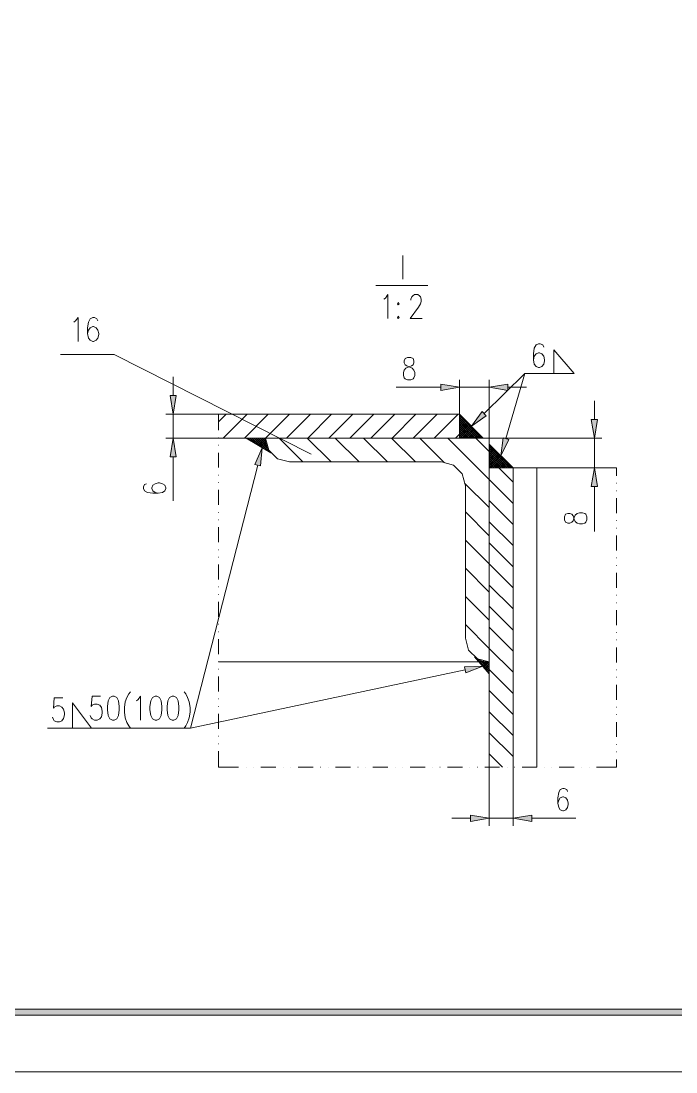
# Model space of a CAD drawing. Header units: millimetres. Extents: x 0 to 829, y 0 to 586.
# Drawn here: x 207 to 315.2, y 0 to 173.6 of the extents above; entities that cross this region are included whole.
import ezdxf

# ---------------------------------------------------------------- set-up
doc = ezdxf.new("R2010")
doc.units = ezdxf.units.MM

msp = doc.modelspace()

# ---------------------------------------------------------------- hatches: boundary and pattern name
h = msp.add_hatch(color=0)
h.dxf.hatch_style = 2
h.paths.add_polyline_path([(276.327306, 113.587389), (279.407056, 113.075861), (276.327306, 112.560806)])
h = msp.add_hatch(color=0)
h.dxf.hatch_style = 2
h.paths.add_polyline_path([(287.418639, 113.587389), (284.338889, 113.075861), (287.418639, 112.560806)])
h = msp.add_hatch(color=0)
h.dxf.hatch_style = 2
h.paths.add_polyline_path([(231.598611, 111.714139), (232.113667, 108.634389), (232.628722, 111.714139)])
h = msp.add_hatch(color=0)
h.dxf.hatch_style = 2
h.paths.add_polyline_path([(283.841472, 108.376861), (283.150028, 109.078889), (281.393194, 106.64825)])
h = msp.add_hatch(color=0)
h.dxf.hatch_style = 2
h.paths.add_polyline_path([(301.191083, 107.770083), (301.702611, 104.690333), (302.217667, 107.770083)])
h = msp.add_hatch(color=0)
h.dxf.hatch_style = 2
h.paths.add_polyline_path([(231.598611, 101.610583), (232.113667, 104.690333), (232.628722, 101.610583)])
h = msp.add_hatch(color=0)
h.dxf.hatch_style = 2
h.paths.add_polyline_path([(287.570333, 104.471611), (286.621361, 104.746778), (286.275639, 101.769333)])
h = msp.add_hatch(color=0)
h.dxf.hatch_style = 2
h.paths.add_polyline_path([(245.603889, 100.347639), (246.556389, 100.104222), (246.813917, 103.088722)])
h = msp.add_hatch(color=0)
h.dxf.hatch_style = 2
h.paths.add_polyline_path([(301.191083, 96.67875), (301.702611, 99.762028), (302.217667, 96.67875)])
h = msp.add_hatch(color=0)
h.dxf.hatch_style = 2
h.paths.add_polyline_path([(280.250194, 66.890194), (280.454806, 65.927111), (283.248806, 67.020722)])
h = msp.add_hatch(color=0)
h.dxf.hatch_style = 2
h.paths.add_polyline_path([(281.255611, 42.421528), (284.338889, 41.906472), (281.255611, 41.394944)])
h = msp.add_hatch(color=0)
h.dxf.hatch_style = 2
h.paths.add_polyline_path([(291.362694, 42.421528), (288.282944, 41.906472), (291.362694, 41.394944)])
h = msp.add_hatch(color=0)
h.dxf.hatch_style = 2
h.paths.add_polyline_path([(24.154694, 9.36625), (25.142472, 10.3505), (818.80075, 10.3505), (819.788528, 9.36625)])

# ---------------------------------------------------------------- linework, layer by layer
at = {"color": 0, "lineweight": 0}
for points in [[(0, 0), (0, 585.632278), (829.154778, 585.632278), (829.154778, 0)], [(269.289389, 127.070556), (269.148278, 126.883583), (269.289389, 126.696611), (269.4305, 126.883583)], [(269.289389, 124.816306), (269.148278, 124.629333), (269.289389, 124.442361), (269.4305, 124.629333)], [(270.823972, 118.004167), (270.428861, 117.827778), (270.298333, 117.475), (270.298333, 117.122222), (270.428861, 116.772972), (270.693444, 116.596583), (271.222611, 116.420194), (271.617722, 116.243806), (271.882306, 115.891028), (272.012833, 115.53825), (272.012833, 115.012611), (271.882306, 114.659833), (271.74825, 114.483444), (271.353139, 114.307056), (270.823972, 114.307056), (270.428861, 114.483444), (270.298333, 114.659833), (270.164278, 115.012611), (270.164278, 115.53825), (270.298333, 115.891028), (270.562917, 116.243806), (270.958028, 116.420194), (271.487194, 116.596583), (271.74825, 116.772972), (271.882306, 117.122222), (271.882306, 117.475), (271.74825, 117.827778), (271.353139, 118.004167)], [(276.327306, 113.587389), (279.407056, 113.075861), (276.327306, 112.560806)], [(287.418639, 113.587389), (284.338889, 113.075861), (287.418639, 112.560806)], [(231.598611, 111.714139), (232.113667, 108.634389), (232.628722, 111.714139)], [(283.841472, 108.376861), (283.150028, 109.078889), (281.393194, 106.64825)], [(301.191083, 107.770083), (301.702611, 104.690333), (302.217667, 107.770083)], [(231.598611, 101.610583), (232.113667, 104.690333), (232.628722, 101.610583)], [(287.570333, 104.471611), (286.621361, 104.746778), (286.275639, 101.769333)], [(245.603889, 100.347639), (246.556389, 100.104222), (246.813917, 103.088722)], [(301.191083, 96.67875), (301.702611, 99.762028), (302.217667, 96.67875)], [(296.774306, 91.178944), (296.950694, 90.780306), (297.303472, 90.649778), (297.65625, 90.649778), (298.0055, 90.780306), (298.181889, 91.044889), (298.358278, 91.574056), (298.534667, 91.969167), (298.887444, 92.23375), (299.240222, 92.367806), (299.765861, 92.367806), (300.118639, 92.23375), (300.295028, 92.103222), (300.471417, 91.704583), (300.471417, 91.178944), (300.295028, 90.780306), (300.118639, 90.649778), (299.765861, 90.51925), (299.240222, 90.51925), (298.887444, 90.649778), (298.534667, 90.914361), (298.358278, 91.309472), (298.181889, 91.838639), (298.0055, 92.103222), (297.65625, 92.23375), (297.303472, 92.23375), (296.950694, 92.103222), (296.774306, 91.704583)], [(280.250194, 66.890194), (280.454806, 65.927111), (283.248806, 67.020722)], [(222.080667, 62.057139), (221.660861, 61.870167), (221.378639, 61.305722), (221.237528, 60.367333), (221.237528, 59.802889), (221.378639, 58.8645), (221.660861, 58.300056), (222.080667, 58.113083), (222.362889, 58.113083), (222.786222, 58.300056), (223.068444, 58.8645), (223.209556, 59.802889), (223.209556, 60.367333), (223.068444, 61.305722), (222.786222, 61.870167), (222.362889, 62.057139)], [(229.125639, 62.057139), (228.702306, 61.870167), (228.420083, 61.305722), (228.278972, 60.367333), (228.278972, 59.802889), (228.420083, 58.8645), (228.702306, 58.300056), (229.125639, 58.113083), (229.404333, 58.113083), (229.827667, 58.300056), (230.109889, 58.8645), (230.251, 59.802889), (230.251, 60.367333), (230.109889, 61.305722), (229.827667, 61.870167), (229.404333, 62.057139)], [(231.940806, 62.057139), (231.517472, 61.870167), (231.23525, 61.305722), (231.097667, 60.367333), (231.097667, 59.802889), (231.23525, 58.8645), (231.517472, 58.300056), (231.940806, 58.113083), (232.223028, 58.113083), (232.646361, 58.300056), (232.928583, 58.8645), (233.066167, 59.802889), (233.066167, 60.367333), (232.928583, 61.305722), (232.646361, 61.870167), (232.223028, 62.057139)], [(281.255611, 42.421528), (284.338889, 41.906472), (281.255611, 41.394944)], [(291.362694, 42.421528), (288.282944, 41.906472), (291.362694, 41.394944)], [(24.154694, 9.36625), (25.142472, 10.3505), (818.80075, 10.3505), (819.788528, 9.36625)]]:
    msp.add_lwpolyline(points, close=True, dxfattribs=at)
for points in [[(270.061972, 130.922889), (270.061972, 134.866944)], [(265.595806, 129.882194), (274.207111, 129.882194)], [(266.894028, 127.635), (267.17625, 127.821972), (267.599583, 128.386417), (267.599583, 124.442361)], [(271.402528, 127.448028), (271.402528, 127.635), (271.543639, 128.008944), (271.68475, 128.195917), (271.963444, 128.386417), (272.527889, 128.386417), (272.810111, 128.195917), (272.951222, 128.008944), (273.092333, 127.635), (273.092333, 127.257528), (272.951222, 126.883583), (272.669, 126.319139), (271.261417, 124.442361), (273.233444, 124.442361)], [(215.716556, 123.846167), (215.998778, 124.036667), (216.418583, 124.597583), (216.418583, 120.653528)], [(219.660611, 124.036667), (219.5195, 124.410611), (219.096167, 124.597583), (218.813944, 124.597583), (218.390611, 124.410611), (218.108389, 123.846167), (217.970806, 122.907778), (217.970806, 121.969389), (218.108389, 121.217972), (218.390611, 120.844028), (218.813944, 120.653528), (218.955056, 120.653528), (219.378389, 120.844028), (219.660611, 121.217972), (219.801722, 121.782417), (219.801722, 121.969389), (219.660611, 122.533833), (219.378389, 122.907778), (218.955056, 123.09475), (218.813944, 123.09475), (218.390611, 122.907778), (218.108389, 122.533833), (217.970806, 121.969389)], [(293.327667, 119.708083), (293.186556, 120.082028), (292.763222, 120.272528), (292.481, 120.272528), (292.061194, 120.082028), (291.778972, 119.521111), (291.637861, 118.582722), (291.637861, 117.640806), (291.778972, 116.889389), (292.061194, 116.515444), (292.481, 116.328472), (292.622111, 116.328472), (293.045444, 116.515444), (293.327667, 116.889389), (293.468778, 117.453833), (293.468778, 117.640806), (293.327667, 118.20525), (293.045444, 118.582722), (292.622111, 118.769694), (292.481, 118.769694), (292.061194, 118.582722), (291.778972, 118.20525), (291.637861, 117.640806)], [(222.384056, 118.52275), (213.476417, 118.52275)], [(254.934861, 102.019806), (222.384056, 118.52275)], [(295.017472, 119.253), (298.372389, 115.375972)], [(295.017472, 115.375972), (295.017472, 119.253)], [(232.113667, 111.714139), (232.113667, 114.797417)], [(283.49575, 108.729639), (290.212639, 115.375972)], [(287.097611, 104.609194), (290.212639, 115.375972)], [(290.212639, 115.375972), (298.372389, 115.375972)], [(276.327306, 113.075861), (268.933083, 113.075861)], [(279.407056, 108.634389), (279.407056, 114.307056)], [(284.338889, 113.075861), (279.407056, 113.075861)], [(284.338889, 104.690333), (284.338889, 114.307056)], [(287.418639, 113.075861), (290.498389, 113.075861)], [(301.702611, 107.770083), (301.702611, 110.853361)], [(239.613722, 108.634389), (230.882472, 108.634389)], [(232.113667, 108.634389), (232.113667, 104.690333)], [(239.613722, 105.977972), (239.613722, 108.634389)], [(239.613722, 107.392611), (240.8555, 108.634389)], [(239.613722, 108.634389), (279.407056, 108.634389)], [(240.396889, 104.690333), (244.340944, 108.634389)], [(243.882333, 104.690333), (247.826389, 108.634389)], [(247.367778, 104.690333), (251.311833, 108.634389)], [(250.853222, 104.690333), (254.797278, 108.634389)], [(254.338667, 104.690333), (258.282722, 108.634389)], [(257.824111, 104.690333), (261.768167, 108.634389)], [(261.309556, 104.690333), (265.253611, 108.634389)], [(264.795, 104.690333), (268.739056, 108.634389)], [(268.283972, 104.690333), (272.2245, 108.634389)], [(271.769417, 104.690333), (275.713472, 108.634389)], [(275.254861, 104.690333), (279.198917, 108.634389)], [(283.351111, 104.690333), (279.407056, 108.634389)], [(279.407056, 108.634389), (279.407056, 104.690333)], [(279.477611, 108.563833), (279.407056, 108.496806)], [(279.650472, 108.390972), (279.407056, 108.147556)], [(283.072417, 104.690333), (279.407056, 108.355694)], [(279.826861, 108.214583), (279.407056, 107.798306)], [(279.999722, 108.041722), (279.407056, 107.449056)], [(282.723167, 104.690333), (279.407056, 108.006444)], [(280.172583, 107.868861), (279.407056, 107.103333)], [(280.348972, 107.692472), (279.407056, 106.754083)], [(282.373917, 104.690333), (279.407056, 107.657194)], [(280.521833, 107.519611), (279.407056, 106.404833)], [(280.698222, 107.343222), (279.407056, 106.055583)], [(282.028194, 104.690333), (279.407056, 107.307944)], [(280.871083, 107.170361), (279.407056, 105.706333)], [(281.043944, 106.9975), (279.407056, 105.357083)], [(281.678944, 104.690333), (279.407056, 106.958694)], [(281.220333, 106.821111), (279.407056, 105.011361)], [(281.329694, 104.690333), (279.407056, 106.612972)], [(280.980444, 104.690333), (279.407056, 106.263722)], [(280.631194, 104.690333), (279.407056, 105.914472)], [(281.393194, 106.64825), (279.435278, 104.690333)], [(281.569583, 106.471861), (279.784528, 104.690333)], [(281.742444, 106.299), (280.133778, 104.690333)], [(281.918833, 106.126139), (280.483028, 104.690333)], [(282.091694, 105.94975), (280.832278, 104.690333)], [(239.613722, 104.690333), (230.882472, 104.690333)], [(239.613722, 104.74325), (239.631361, 104.74325)], [(239.613722, 104.690333), (284.338889, 104.690333)], [(244.178667, 104.690333), (248.225028, 102.235)], [(244.231583, 104.690333), (244.210417, 104.669167)], [(244.693722, 104.379889), (244.37975, 104.690333)], [(244.580833, 104.690333), (244.429139, 104.538639)], [(244.926556, 104.690333), (244.644333, 104.408111)], [(245.579194, 103.840139), (244.729, 104.690333)], [(245.275806, 104.690333), (244.863056, 104.274056)], [(246.468194, 103.300389), (245.07825, 104.690333)], [(245.625056, 104.690333), (245.07825, 104.143528)], [(245.974306, 104.690333), (245.296972, 104.013)], [(247.353667, 102.760639), (245.4275, 104.690333)], [(246.323556, 104.690333), (245.512167, 103.878944)], [(246.669278, 104.690333), (245.730889, 103.748417)], [(248.214444, 102.249111), (245.77675, 104.690333)], [(247.018528, 104.690333), (245.946083, 103.617889)], [(247.787583, 103.02875), (246.122472, 104.690333)], [(247.367778, 104.686806), (246.164806, 103.483833)], [(247.417167, 104.390472), (246.38, 103.353306)], [(247.547694, 103.614361), (246.471722, 104.690333)], [(247.477139, 104.034167), (246.820972, 104.690333)], [(247.406583, 104.453972), (247.170222, 104.690333)], [(247.36425, 104.690333), (247.893417, 102.718306), (249.336278, 101.275444), (251.308306, 100.746278)], [(253.551972, 100.746278), (249.607917, 104.690333)], [(258.201583, 100.746278), (254.257528, 104.690333)], [(262.847667, 100.746278), (258.903611, 104.690333)], [(267.497278, 100.746278), (263.553222, 104.690333)], [(272.143361, 100.746278), (268.199306, 104.690333)], [(276.916444, 100.622806), (272.848917, 104.690333)], [(284.338889, 97.846444), (277.495, 104.690333)], [(278.740306, 104.690333), (279.407056, 105.357083)], [(280.285472, 104.690333), (279.407056, 105.565222)], [(279.936222, 104.690333), (279.407056, 105.215972)], [(279.586972, 104.690333), (279.407056, 104.87025)], [(282.264556, 105.776889), (281.178, 104.690333)], [(282.440944, 105.6005), (281.52725, 104.690333)], [(282.613806, 105.427639), (281.8765, 104.690333)], [(284.338889, 102.496056), (282.144611, 104.690333)], [(282.790194, 105.254778), (282.22575, 104.690333)], [(282.963056, 105.078389), (282.575, 104.690333)], [(283.135917, 104.905528), (282.920722, 104.690333)], [(283.312306, 104.729139), (283.269972, 104.690333)], [(284.338889, 104.690333), (284.338889, 50.327278)], [(284.338889, 104.690333), (302.937333, 104.690333)], [(301.702611, 104.690333), (301.702611, 99.762028)], [(239.613722, 103.512056), (239.631361, 103.512056)], [(247.466556, 104.094139), (246.598722, 103.222778)], [(247.519472, 103.794278), (246.813917, 103.088722)], [(247.568861, 103.497944), (247.032639, 102.958194)], [(247.667639, 103.243944), (247.247833, 102.827667)], [(247.791111, 103.021694), (247.463028, 102.697139)], [(247.914583, 102.795917), (247.68175, 102.563083)], [(248.038056, 102.570139), (247.896944, 102.432556)], [(284.338889, 103.702556), (288.282944, 99.762028)], [(284.356528, 103.684917), (284.338889, 103.66375)], [(284.532917, 103.512056), (284.338889, 103.318028)], [(288.000722, 99.762028), (284.338889, 103.423861)], [(284.705778, 103.335667), (284.338889, 102.968778)], [(284.878639, 103.162806), (284.338889, 102.619528)], [(287.655, 99.762028), (284.338889, 103.078139)], [(285.055028, 102.986417), (284.338889, 102.270278)], [(285.227889, 102.813556), (284.338889, 101.921028)], [(287.30575, 99.762028), (284.338889, 102.728889)], [(285.404278, 102.640694), (284.338889, 101.575306)], [(285.577139, 102.464306), (284.338889, 101.226056)], [(232.113667, 101.610583), (232.113667, 94.346889)], [(239.613722, 99.814944), (239.613722, 102.280861)], [(248.161528, 102.347889), (248.115667, 102.302028)], [(276.450778, 100.746278), (251.308306, 100.746278)], [(280.394833, 96.802222), (279.865667, 98.77425), (278.422806, 100.217111), (276.450778, 100.746278)], [(286.9565, 99.762028), (284.338889, 102.379639)], [(285.75, 102.291444), (284.338889, 100.876806)], [(285.926389, 102.115056), (284.338889, 100.527556)], [(286.60725, 99.762028), (284.338889, 102.030389)], [(286.09925, 101.942194), (284.338889, 100.178306)], [(286.275639, 101.769333), (284.338889, 99.832583)], [(286.258, 99.762028), (284.338889, 101.681139)], [(285.912278, 99.762028), (284.338889, 101.335417)], [(285.563028, 99.762028), (284.338889, 100.986167)], [(286.4485, 101.592944), (284.614056, 99.762028)], [(286.621361, 101.420083), (284.963306, 99.762028)], [(286.79775, 101.243694), (285.312556, 99.762028)], [(286.970611, 101.070833), (285.661806, 99.762028)], [(287.147, 100.897972), (286.011056, 99.762028)], [(287.319861, 100.721583), (286.360306, 99.762028)], [(246.080139, 100.224167), (234.953528, 56.790167)], [(285.213778, 99.762028), (284.338889, 100.636917)], [(284.864528, 99.762028), (284.338889, 100.287667)], [(284.515278, 99.762028), (284.338889, 99.938417)], [(284.338889, 99.762028), (305.382083, 99.762028)], [(288.282944, 97.391361), (285.912278, 99.762028)], [(287.492722, 100.548722), (286.706028, 99.762028)], [(287.669111, 100.372333), (287.055278, 99.762028)], [(287.841972, 100.199472), (287.404528, 99.762028)], [(288.018361, 100.023083), (287.753778, 99.762028)], [(288.191222, 99.850222), (288.103028, 99.762028)], [(288.282944, 99.762028), (288.282944, 50.327278)], [(288.282944, 99.762028), (302.937333, 99.762028)], [(292.223472, 99.762028), (292.223472, 50.327278)], [(305.382083, 99.762028), (305.382083, 98.460278)], [(227.711, 97.162056), (227.36175, 97.031528), (227.185361, 96.636417), (227.185361, 96.371833), (227.36175, 95.976722), (227.887389, 95.712139), (228.769333, 95.578083), (229.64775, 95.578083), (230.353306, 95.712139), (230.706083, 95.976722), (230.882472, 96.371833), (230.882472, 96.502361), (230.706083, 96.901), (230.353306, 97.162056), (229.824139, 97.296111), (229.64775, 97.296111), (229.122111, 97.162056), (228.769333, 96.901), (228.592944, 96.502361), (228.592944, 96.371833), (228.769333, 95.976722), (229.122111, 95.712139), (229.64775, 95.578083)], [(239.613722, 98.58375), (239.631361, 98.58375)], [(239.613722, 97.349028), (239.631361, 97.349028)], [(284.338889, 93.200361), (280.267833, 97.267889)], [(288.282944, 93.905917), (284.338889, 97.846444)], [(305.382083, 97.225556), (305.399722, 97.225556)], [(239.613722, 93.651917), (239.613722, 96.117833)], [(280.394833, 96.802222), (280.394833, 71.663278)], [(301.702611, 96.67875), (301.702611, 89.284528)], [(305.382083, 95.994361), (305.399722, 95.994361)], [(288.282944, 90.416944), (284.338889, 94.361)], [(305.382083, 94.763167), (305.382083, 92.29725)], [(239.613722, 92.420722), (239.631361, 92.420722)], [(284.338889, 88.554278), (280.394833, 92.494806)], [(239.613722, 91.189528), (239.631361, 91.189528)], [(288.282944, 86.9315), (284.338889, 90.875556)], [(305.382083, 91.066056), (305.399722, 91.066056)], [(239.613722, 87.492417), (239.613722, 89.954806)], [(305.382083, 89.831333), (305.399722, 89.831333)], [(305.382083, 88.600139), (305.382083, 86.134222)], [(284.338889, 83.904667), (280.394833, 87.848722)], [(288.282944, 83.446056), (284.338889, 87.390111)], [(239.613722, 86.257694), (239.631361, 86.257694)], [(239.613722, 85.0265), (239.631361, 85.0265)], [(239.613722, 81.329389), (239.613722, 83.795306)], [(288.282944, 79.960611), (284.338889, 83.904667)], [(305.382083, 84.903028), (305.399722, 84.903028)], [(305.382083, 83.671833), (305.399722, 83.671833)], [(284.338889, 79.258583), (280.394833, 83.202639)], [(305.382083, 82.437111), (305.382083, 79.974722)], [(239.613722, 80.098194), (239.631361, 80.098194)], [(288.282944, 76.475167), (284.338889, 80.419222)], [(239.613722, 78.863472), (239.631361, 78.863472)], [(284.338889, 74.608972), (280.394833, 78.553028)], [(305.382083, 78.74), (305.399722, 78.74)], [(239.613722, 75.166361), (239.613722, 77.632278)], [(288.282944, 72.989722), (284.338889, 76.933778)], [(305.382083, 77.508806), (305.399722, 77.508806)], [(305.382083, 76.277611), (305.382083, 73.811694)], [(239.613722, 73.935167), (239.631361, 73.935167)], [(284.338889, 69.962889), (280.394833, 73.906944)], [(288.282944, 69.504278), (284.338889, 73.448333)], [(239.613722, 72.703972), (239.631361, 72.703972)], [(239.613722, 69.006861), (239.613722, 71.46925)], [(280.394833, 71.663278), (280.924, 69.69125), (282.366861, 68.248389), (284.338889, 67.719222)], [(305.382083, 72.5805), (305.399722, 72.5805)], [(305.382083, 71.345778), (305.399722, 71.345778)], [(288.282944, 66.018833), (284.338889, 69.962889)], [(305.382083, 70.114583), (305.382083, 67.648667)], [(239.613722, 67.772139), (239.631361, 67.772139)], [(239.613722, 67.719222), (284.338889, 67.719222)], [(284.338889, 65.775417), (281.894139, 68.565889)], [(282.747861, 67.719222), (281.904722, 68.562361)], [(281.964694, 68.527083), (281.947056, 68.505917)], [(282.190472, 68.403611), (282.109333, 68.322472)], [(282.41625, 68.280139), (282.271611, 68.1355)], [(282.642028, 68.156667), (282.433889, 67.948528)], [(282.867806, 68.033194), (282.596167, 67.765083)], [(283.097111, 67.719222), (282.673778, 68.139028)], [(284.338889, 66.128194), (282.747861, 67.719222)], [(282.899556, 67.719222), (282.758444, 67.578111)], [(283.107694, 67.927361), (282.899556, 67.719222)], [(283.248806, 67.719222), (282.920722, 67.391139)], [(283.598056, 67.719222), (283.083, 67.207694)], [(284.338889, 66.477444), (283.097111, 67.719222)], [(283.404028, 67.874444), (283.248806, 67.719222)], [(283.943778, 67.719222), (283.248806, 67.020722)], [(283.442833, 67.719222), (283.262917, 67.899139)], [(284.293028, 67.719222), (283.411083, 66.83375)], [(284.338889, 66.826694), (283.442833, 67.719222)], [(283.703889, 67.825056), (283.598056, 67.719222)], [(283.792083, 67.719222), (283.682722, 67.828583)], [(284.338889, 67.172417), (283.792083, 67.719222)], [(284.000222, 67.775667), (283.943778, 67.719222)], [(284.141333, 67.719222), (284.102528, 67.758028)], [(284.338889, 67.521667), (284.141333, 67.719222)], [(280.3525, 66.406889), (234.953528, 56.790167)], [(239.613722, 66.540944), (239.631361, 66.540944)], [(284.338889, 67.412306), (283.573361, 66.650306)], [(284.338889, 67.066583), (283.735639, 66.463333)], [(284.338889, 66.717333), (283.897917, 66.276361)], [(284.338889, 66.368083), (284.060194, 66.089389)], [(284.338889, 66.018833), (284.222472, 65.905944)], [(288.282944, 62.533389), (284.338889, 66.477444)], [(305.382083, 66.417472), (305.399722, 66.417472)], [(239.613722, 62.843833), (239.613722, 65.30975)], [(284.338889, 65.778944), (284.303611, 65.814222)], [(305.382083, 65.186278), (305.399722, 65.186278)], [(225.040472, 62.808556), (224.75825, 62.431083), (224.476028, 61.870167), (224.193806, 61.11875), (224.052694, 60.180361), (224.052694, 59.428944), (224.193806, 58.487028), (224.476028, 57.739139), (224.75825, 57.174694), (225.040472, 56.797222)], [(233.912833, 62.808556), (234.195056, 62.431083), (234.477278, 61.870167), (234.7595, 61.11875), (234.897083, 60.180361), (234.897083, 59.428944), (234.7595, 58.487028), (234.477278, 57.739139), (234.195056, 57.174694), (233.912833, 56.797222)], [(288.282944, 59.047944), (284.338889, 62.992)], [(305.382083, 63.951556), (305.382083, 61.489167)], [(213.871528, 61.774917), (212.463944, 61.774917), (212.322833, 60.085111), (212.463944, 60.272083), (212.887278, 60.459056), (213.310611, 60.459056), (213.730417, 60.272083), (214.012639, 59.898139), (214.15375, 59.333694), (214.15375, 58.95975), (214.012639, 58.395306), (213.730417, 58.017833), (213.310611, 57.830861), (212.887278, 57.830861), (212.463944, 58.017833), (212.322833, 58.208333), (212.181722, 58.582278)], [(215.494306, 56.790167), (215.494306, 60.981167)], [(215.494306, 60.981167), (218.602278, 56.790167)], [(220.108639, 62.057139), (218.701056, 62.057139), (218.559944, 60.367333), (218.701056, 60.554306), (219.124389, 60.741278), (219.547722, 60.741278), (219.967528, 60.554306), (220.24975, 60.180361), (220.390861, 59.615917), (220.390861, 59.238444), (220.24975, 58.677528), (219.967528, 58.300056), (219.547722, 58.113083), (219.124389, 58.113083), (218.701056, 58.300056), (218.559944, 58.487028), (218.418833, 58.8645)], [(226.024722, 61.305722), (226.306944, 61.492694), (226.730278, 62.057139), (226.730278, 58.113083)], [(239.613722, 61.612639), (239.631361, 61.612639)], [(239.613722, 60.377917), (239.631361, 60.377917)], [(239.613722, 56.680806), (239.613722, 59.146722)], [(288.282944, 55.5625), (284.338889, 59.506556)], [(305.382083, 60.254444), (305.399722, 60.254444)], [(305.382083, 59.02325), (305.399722, 59.02325)], [(305.382083, 57.792056), (305.382083, 55.326139)], [(234.953528, 56.790167), (211.324472, 56.790167)], [(288.282944, 52.077056), (284.338889, 56.017583)], [(239.613722, 55.449611), (239.631361, 55.449611)], [(239.613722, 54.214889), (239.631361, 54.214889)], [(305.382083, 54.094944), (305.399722, 54.094944)], [(242.91925, 50.327278), (239.613722, 50.327278), (239.613722, 52.983694)], [(286.54375, 50.327278), (284.338889, 52.532139)], [(305.382083, 52.860222), (305.399722, 52.860222)], [(305.382083, 51.629028), (305.382083, 50.327278), (302.076556, 50.327278)], [(244.153972, 50.327278), (244.171611, 50.327278)], [(245.385167, 50.327278), (245.402806, 50.327278)], [(249.082278, 50.327278), (246.616361, 50.327278)], [(250.313472, 50.327278), (250.331111, 50.327278)], [(251.548194, 50.327278), (251.565833, 50.327278)], [(255.245306, 50.327278), (252.779389, 50.327278)], [(256.4765, 50.327278), (256.494139, 50.327278)], [(257.707694, 50.327278), (257.725333, 50.327278)], [(261.404806, 50.327278), (258.942417, 50.327278)], [(262.639528, 50.327278), (262.657167, 50.327278)], [(263.870722, 50.327278), (263.888361, 50.327278)], [(267.567833, 50.327278), (265.101917, 50.327278)], [(268.799028, 50.327278), (268.816667, 50.327278)], [(270.03375, 50.327278), (270.051389, 50.327278)], [(273.730861, 50.327278), (271.264944, 50.327278)], [(274.962056, 50.327278), (274.979694, 50.327278)], [(276.19325, 50.327278), (276.210889, 50.327278)], [(279.890361, 50.327278), (277.427972, 50.327278)], [(281.125083, 50.327278), (281.142722, 50.327278)], [(282.356278, 50.327278), (282.373917, 50.327278)], [(286.053389, 50.327278), (283.587472, 50.327278)], [(284.338889, 50.327278), (284.338889, 40.675278)], [(287.284583, 50.327278), (287.302222, 50.327278)], [(288.282944, 50.327278), (288.282944, 40.675278)], [(288.519306, 50.327278), (288.536944, 50.327278)], [(292.216417, 50.327278), (289.7505, 50.327278)], [(293.447611, 50.327278), (293.46525, 50.327278)], [(294.682333, 50.327278), (294.699972, 50.327278)], [(298.379444, 50.327278), (295.913528, 50.327278)], [(299.610639, 50.327278), (299.628278, 50.327278)], [(300.841833, 50.327278), (300.859472, 50.327278)], [(297.261139, 46.309139), (297.127083, 46.661917), (296.731972, 46.834778), (296.467389, 46.834778), (296.072278, 46.661917), (295.807694, 46.13275), (295.677167, 45.250806), (295.677167, 44.372389), (295.807694, 43.666833), (296.072278, 43.314056), (296.467389, 43.137667), (296.601444, 43.137667), (296.996556, 43.314056), (297.261139, 43.666833), (297.391667, 44.196), (297.391667, 44.372389), (297.261139, 44.898028), (296.996556, 45.250806), (296.601444, 45.427194), (296.467389, 45.427194), (296.072278, 45.250806), (295.807694, 44.898028), (295.677167, 44.372389)], [(281.255611, 41.906472), (278.175861, 41.906472)], [(284.338889, 41.906472), (288.282944, 41.906472)], [(291.362694, 41.906472), (298.626389, 41.906472)]]:
    msp.add_lwpolyline(points, dxfattribs=at)

doc.saveas('drawing.dxf')
